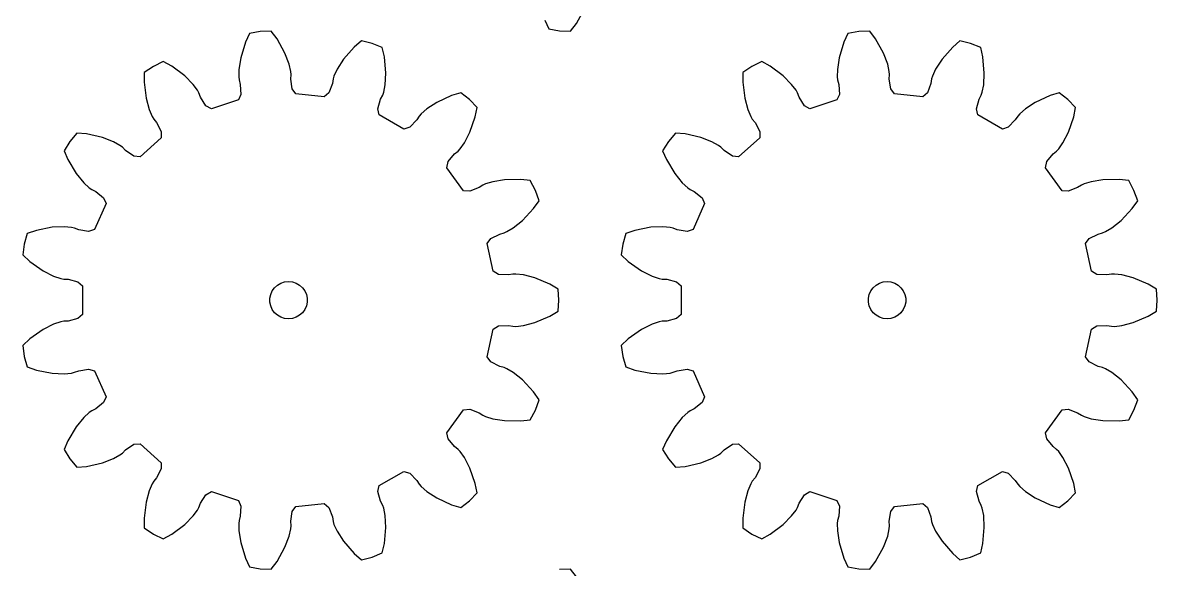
# Model space of a CAD drawing. Extents: x 0 to 187, y 0 to 216.
# Drawn here: x 95.9 to 186.8, y 86.2 to 130 of the extents above; entities that cross this region are included whole.
import ezdxf

# ---------------------------------------------------------------- set-up
doc = ezdxf.new("R2010")
doc.units = 0

msp = doc.modelspace()

# ---------------------------------------------------------------- linework, layer by layer
for p, q in [((140.225, 129.96), (140.853, 131.1)), ((137.69, 130.226), (138.014, 129.527)), ((139.762, 129.344), (140.225, 129.96)), ((114.044, 129.16), (113.72, 128.461)), ((114.912, 129.313), (114.044, 129.16)), ((115.792, 129.344), (114.912, 129.313)), ((116.255, 128.727), (115.792, 129.344)), ((138.014, 129.527), (138.882, 129.374)), ((138.882, 129.374), (139.762, 129.344)), ((161.984, 129.16), (161.66, 128.461)), ((162.852, 129.313), (161.984, 129.16)), ((163.732, 129.344), (162.852, 129.313)), ((164.194, 128.727), (163.732, 129.344)), ((113.72, 128.461), (113.342, 127.215)), ((116.883, 127.587), (116.255, 128.727)), ((123.008, 128.585), (122.428, 128.079)), ((123.863, 128.372), (123.008, 128.585)), ((124.68, 128.042), (123.863, 128.372)), ((161.66, 128.461), (161.282, 127.215)), ((164.823, 127.587), (164.194, 128.727)), ((170.948, 128.585), (170.368, 128.079)), ((171.803, 128.372), (170.948, 128.585)), ((172.62, 128.042), (171.803, 128.372)), ((117.222, 126.701), (116.883, 127.587)), ((122.428, 128.079), (121.576, 127.094)), ((124.852, 127.291), (124.68, 128.042)), ((124.962, 125.994), (124.852, 127.291)), ((165.162, 126.701), (164.823, 127.587)), ((170.368, 128.079), (169.515, 127.094)), ((172.791, 127.291), (172.62, 128.042)), ((172.902, 125.994), (172.791, 127.291)), ((106.352, 126.531), (105.621, 126.039)), ((107.144, 126.918), (106.352, 126.531)), ((107.817, 126.543), (107.144, 126.918)), ((108.855, 125.757), (107.817, 126.543)), ((113.342, 127.215), (113.195, 126.277)), ((117.355, 126.119), (117.222, 126.701)), ((121.576, 127.094), (121.06, 126.297)), ((154.292, 126.531), (153.561, 126.039)), ((155.084, 126.918), (154.292, 126.531)), ((155.756, 126.543), (155.084, 126.918)), ((156.795, 125.757), (155.756, 126.543)), ((161.282, 127.215), (161.135, 126.277)), ((165.294, 126.119), (165.162, 126.701)), ((169.515, 127.094), (169, 126.297)), ((105.621, 126.039), (105.609, 125.269)), ((109.524, 125.085), (108.855, 125.757)), ((113.195, 126.277), (113.186, 125.681)), ((113.186, 125.681), (113.216, 125.44)), ((113.216, 125.44), (113.312, 125.086)), ((117.375, 125.877), (117.355, 126.119)), ((117.355, 125.511), (117.375, 125.877)), ((117.474, 124.719), (117.355, 125.511)), ((120.739, 125.524), (120.682, 125.161)), ((120.81, 125.756), (120.739, 125.524)), ((121.06, 126.297), (120.81, 125.756)), ((124.911, 125.046), (124.962, 125.994)), ((153.561, 126.039), (153.549, 125.269)), ((157.464, 125.085), (156.795, 125.757)), ((161.135, 126.277), (161.126, 125.681)), ((161.126, 125.681), (161.156, 125.44)), ((161.156, 125.44), (161.252, 125.086)), ((165.315, 125.877), (165.294, 126.119)), ((165.295, 125.511), (165.315, 125.877)), ((165.414, 124.719), (165.295, 125.511)), ((168.679, 125.524), (168.622, 125.161)), ((168.749, 125.756), (168.679, 125.524)), ((169, 126.297), (168.749, 125.756)), ((172.851, 125.046), (172.902, 125.994)), ((105.609, 125.269), (105.771, 123.977)), ((109.882, 124.608), (109.524, 125.085)), ((110, 124.395), (109.882, 124.608)), ((113.312, 125.086), (113.36, 124.286)), ((117.767, 124.317), (117.474, 124.719)), ((120.682, 125.161), (120.401, 124.411)), ((124.796, 124.461), (124.911, 125.046)), ((153.549, 125.269), (153.71, 123.977)), ((157.822, 124.608), (157.464, 125.085)), ((157.94, 124.395), (157.822, 124.608)), ((161.252, 125.086), (161.3, 124.286)), ((165.707, 124.317), (165.414, 124.719)), ((168.622, 125.161), (168.341, 124.411)), ((172.736, 124.461), (172.851, 125.046)), ((105.771, 123.977), (106.018, 123.06)), ((110.13, 124.052), (110, 124.395)), ((110.561, 123.377), (110.13, 124.052)), ((113.158, 123.833), (110.992, 123.129)), ((113.36, 124.286), (113.158, 123.833)), ((120.032, 124.079), (117.767, 124.317)), ((120.401, 124.411), (120.032, 124.079)), ((124.335, 123.133), (124.549, 123.905)), ((124.549, 123.905), (124.716, 124.231)), ((124.716, 124.231), (124.796, 124.461)), ((129.048, 123.635), (128.253, 123.116)), ((130.227, 124.187), (129.048, 123.635)), ((130.963, 124.414), (130.227, 124.187)), ((131.658, 123.872), (130.963, 124.414)), ((132.27, 123.238), (131.658, 123.872)), ((153.71, 123.977), (153.958, 123.06)), ((158.07, 124.052), (157.94, 124.395)), ((158.501, 123.377), (158.07, 124.052)), ((161.097, 123.833), (158.932, 123.129)), ((161.3, 124.286), (161.097, 123.833)), ((167.971, 124.079), (165.707, 124.317)), ((168.341, 124.411), (167.971, 124.079)), ((172.275, 123.133), (172.489, 123.905)), ((172.489, 123.905), (172.656, 124.231)), ((172.656, 124.231), (172.736, 124.461)), ((176.988, 123.635), (176.193, 123.116)), ((178.167, 124.187), (176.988, 123.635)), ((178.903, 124.414), (178.167, 124.187)), ((179.597, 123.872), (178.903, 124.414)), ((180.21, 123.238), (179.597, 123.872)), ((106.018, 123.06), (106.252, 122.512)), ((110.992, 123.129), (110.561, 123.377)), ((124.439, 122.647), (124.335, 123.133)), ((127.804, 122.724), (127.645, 122.54)), ((128.253, 123.116), (127.804, 122.724)), ((132.121, 122.482), (132.27, 123.238)), ((153.958, 123.06), (154.192, 122.512)), ((158.932, 123.129), (158.501, 123.377)), ((172.379, 122.647), (172.275, 123.133)), ((175.744, 122.724), (175.585, 122.54)), ((176.193, 123.116), (175.744, 122.724)), ((180.061, 122.482), (180.21, 123.238)), ((106.252, 122.512), (106.378, 122.304)), ((106.378, 122.304), (106.609, 122.02)), ((106.609, 122.02), (106.979, 121.309)), ((126.411, 121.508), (124.439, 122.647)), ((127.446, 122.232), (126.884, 121.661)), ((127.645, 122.54), (127.446, 122.232)), ((131.695, 121.252), (132.121, 122.482)), ((154.192, 122.512), (154.318, 122.304)), ((154.318, 122.304), (154.549, 122.02)), ((154.549, 122.02), (154.919, 121.309)), ((174.351, 121.508), (172.379, 122.647)), ((175.386, 122.232), (174.824, 121.661)), ((175.585, 122.54), (175.386, 122.232)), ((179.635, 121.252), (180.061, 122.482)), ((100.229, 121.184), (99.663, 120.509)), ((100.997, 121.115), (100.229, 121.184)), ((102.265, 120.82), (100.997, 121.115)), ((106.979, 121.309), (106.978, 120.812)), ((126.884, 121.661), (126.411, 121.508)), ((131.262, 120.407), (131.695, 121.252)), ((148.169, 121.184), (147.603, 120.509)), ((148.936, 121.115), (148.169, 121.184)), ((150.204, 120.82), (148.936, 121.115)), ((154.919, 121.309), (154.918, 120.812)), ((174.824, 121.661), (174.351, 121.508)), ((179.202, 120.407), (179.635, 121.252)), ((99.663, 120.509), (99.196, 119.762)), ((103.15, 120.478), (102.265, 120.82)), ((103.671, 120.188), (103.15, 120.478)), ((103.865, 120.041), (103.671, 120.188)), ((104.123, 119.781), (103.865, 120.041)), ((106.978, 120.812), (105.286, 119.288)), ((130.919, 119.92), (131.262, 120.407)), ((147.603, 120.509), (147.136, 119.762)), ((151.09, 120.478), (150.204, 120.82)), ((151.611, 120.188), (151.09, 120.478)), ((151.805, 120.041), (151.611, 120.188)), ((152.063, 119.781), (151.805, 120.041)), ((154.918, 120.812), (153.226, 119.288)), ((178.859, 119.92), (179.202, 120.407)), ((99.196, 119.762), (99.498, 119.053)), ((99.498, 119.053), (100.171, 117.939)), ((104.792, 119.339), (104.123, 119.781)), ((105.286, 119.288), (104.792, 119.339)), ((129.958, 118.893), (130.468, 119.512)), ((130.468, 119.512), (130.753, 119.742)), ((130.753, 119.742), (130.919, 119.92)), ((147.136, 119.762), (147.438, 119.053)), ((147.438, 119.053), (148.111, 117.939)), ((152.732, 119.339), (152.063, 119.781)), ((153.226, 119.288), (152.732, 119.339)), ((177.898, 118.893), (178.407, 119.512)), ((178.407, 119.512), (178.693, 119.742)), ((178.693, 119.742), (178.859, 119.92)), ((129.856, 118.407), (129.958, 118.893)), ((131.194, 116.565), (129.856, 118.407)), ((177.795, 118.407), (177.898, 118.893)), ((179.134, 116.565), (177.795, 118.407)), ((100.171, 117.939), (100.77, 117.202)), ((133.531, 117.285), (132.961, 117.109)), ((134.468, 117.435), (133.531, 117.285)), ((135.77, 117.46), (134.468, 117.435)), ((136.534, 117.368), (135.77, 117.46)), ((136.948, 116.59), (136.534, 117.368)), ((148.111, 117.939), (148.71, 117.202)), ((181.471, 117.285), (180.901, 117.109)), ((182.408, 117.435), (181.471, 117.285)), ((183.709, 117.46), (182.408, 117.435)), ((184.474, 117.368), (183.709, 117.46)), ((184.888, 116.59), (184.474, 117.368)), ((100.77, 117.202), (101.207, 116.797)), ((101.207, 116.797), (101.407, 116.657)), ((101.407, 116.657), (101.733, 116.492)), ((101.733, 116.492), (102.36, 115.993)), ((131.688, 116.512), (131.194, 116.565)), ((132.434, 116.806), (131.688, 116.512)), ((132.741, 117.006), (132.434, 116.806)), ((132.961, 117.109), (132.741, 117.006)), ((137.249, 115.762), (136.948, 116.59)), ((148.71, 117.202), (149.147, 116.797)), ((149.147, 116.797), (149.346, 116.657)), ((149.346, 116.657), (149.673, 116.492)), ((149.673, 116.492), (150.3, 115.993)), ((179.628, 116.512), (179.134, 116.565)), ((180.374, 116.806), (179.628, 116.512)), ((180.681, 117.006), (180.374, 116.806)), ((180.901, 117.109), (180.681, 117.006)), ((185.189, 115.762), (184.888, 116.59)), ((102.562, 115.538), (101.636, 113.458)), ((102.36, 115.993), (102.562, 115.538)), ((136.806, 115.132), (137.249, 115.762)), ((150.502, 115.538), (149.576, 113.458)), ((150.3, 115.993), (150.502, 115.538)), ((184.746, 115.132), (185.189, 115.762)), ((135.916, 114.182), (136.806, 115.132)), ((183.856, 114.182), (184.746, 115.132)), ((98.252, 113.629), (96.974, 113.383)), ((99.2, 113.676), (98.252, 113.629)), ((99.794, 113.623), (99.2, 113.676)), ((100.031, 113.568), (99.794, 113.623)), ((135.178, 113.586), (135.916, 114.182)), ((146.192, 113.629), (144.914, 113.383)), ((147.14, 113.676), (146.192, 113.629)), ((147.734, 113.623), (147.14, 113.676)), ((147.971, 113.568), (147.734, 113.623)), ((183.117, 113.586), (183.856, 114.182)), ((96.245, 113.134), (96.002, 112.287)), ((96.974, 113.383), (96.245, 113.134)), ((100.373, 113.436), (100.031, 113.568)), ((101.163, 113.304), (100.373, 113.436)), ((101.636, 113.458), (101.163, 113.304)), ((133.079, 112.331), (133.371, 112.733)), ((133.371, 112.733), (134.088, 113.091)), ((134.088, 113.091), (134.442, 113.185)), ((134.442, 113.185), (134.666, 113.28)), ((134.666, 113.28), (135.178, 113.586)), ((144.185, 113.134), (143.942, 112.287)), ((144.914, 113.383), (144.185, 113.134)), ((148.313, 113.436), (147.971, 113.568)), ((149.103, 113.304), (148.313, 113.436)), ((149.576, 113.458), (149.103, 113.304)), ((181.019, 112.331), (181.311, 112.733)), ((181.311, 112.733), (182.027, 113.091)), ((182.027, 113.091), (182.382, 113.185)), ((182.382, 113.185), (182.606, 113.28)), ((182.606, 113.28), (183.117, 113.586)), ((96.002, 112.287), (95.88, 111.414)), ((133.552, 110.104), (133.079, 112.331)), ((143.942, 112.287), (143.819, 111.414)), ((181.492, 110.104), (181.019, 112.331)), ((95.88, 111.414), (96.444, 110.89)), ((96.444, 110.89), (97.512, 110.145)), ((143.819, 111.414), (144.384, 110.89)), ((144.384, 110.89), (145.452, 110.145)), ((97.512, 110.145), (98.358, 109.716)), ((133.983, 109.855), (133.552, 110.104)), ((145.452, 110.145), (146.298, 109.716)), ((181.922, 109.855), (181.492, 110.104)), ((98.358, 109.716), (98.923, 109.523)), ((98.923, 109.523), (99.162, 109.477)), ((99.162, 109.477), (99.528, 109.459)), ((99.528, 109.459), (100.303, 109.258)), ((100.303, 109.258), (100.672, 108.925)), ((116.293, 109), (116.564, 109.157)), ((116.564, 109.157), (116.862, 109.253)), ((116.862, 109.253), (117.174, 109.286)), ((117.174, 109.286), (117.486, 109.253)), ((117.486, 109.253), (117.784, 109.157)), ((117.784, 109.157), (118.056, 109)), ((134.783, 109.819), (133.983, 109.855)), ((135.145, 109.877), (134.783, 109.819)), ((135.388, 109.882), (135.145, 109.877)), ((135.98, 109.811), (135.388, 109.882)), ((136.897, 109.567), (135.98, 109.811)), ((138.097, 109.061), (136.897, 109.567)), ((138.758, 108.665), (138.097, 109.061)), ((146.298, 109.716), (146.862, 109.523)), ((146.862, 109.523), (147.101, 109.477)), ((147.101, 109.477), (147.467, 109.459)), ((147.467, 109.459), (148.243, 109.258)), ((148.243, 109.258), (148.612, 108.925)), ((164.232, 109), (164.504, 109.157)), ((164.504, 109.157), (164.802, 109.253)), ((164.802, 109.253), (165.114, 109.286)), ((165.114, 109.286), (165.426, 109.253)), ((165.426, 109.253), (165.724, 109.157)), ((165.724, 109.157), (165.996, 109)), ((182.723, 109.819), (181.922, 109.855)), ((183.085, 109.877), (182.723, 109.819)), ((183.328, 109.882), (183.085, 109.877)), ((183.92, 109.811), (183.328, 109.882)), ((184.837, 109.567), (183.92, 109.811)), ((186.037, 109.061), (184.837, 109.567)), ((186.698, 108.665), (186.037, 109.061)), ((100.672, 108.925), (100.672, 106.648)), ((115.682, 107.943), (115.748, 108.25)), ((115.748, 108.25), (115.875, 108.536)), ((115.875, 108.536), (116.06, 108.79)), ((116.06, 108.79), (116.293, 109)), ((118.056, 109), (118.289, 108.79)), ((118.289, 108.79), (118.473, 108.536)), ((118.473, 108.536), (118.601, 108.25)), ((118.601, 108.25), (118.666, 107.943)), ((138.819, 107.786), (138.758, 108.665)), ((148.612, 108.925), (148.612, 106.648)), ((163.622, 107.943), (163.687, 108.25)), ((163.687, 108.25), (163.815, 108.536)), ((163.815, 108.536), (163.999, 108.79)), ((163.999, 108.79), (164.232, 109)), ((165.996, 109), (166.229, 108.79)), ((166.229, 108.79), (166.413, 108.536)), ((166.413, 108.536), (166.541, 108.25)), ((166.541, 108.25), (166.606, 107.943)), ((186.759, 107.786), (186.698, 108.665)), ((115.682, 107.629), (115.682, 107.943)), ((115.748, 107.323), (115.682, 107.629)), ((115.875, 107.036), (115.748, 107.323)), ((118.601, 107.323), (118.473, 107.036)), ((118.666, 107.629), (118.601, 107.323)), ((118.666, 107.943), (118.666, 107.629)), ((138.758, 106.907), (138.819, 107.786)), ((163.622, 107.629), (163.622, 107.943)), ((163.687, 107.323), (163.622, 107.629)), ((163.815, 107.036), (163.687, 107.323)), ((166.541, 107.323), (166.413, 107.036)), ((166.606, 107.629), (166.541, 107.323)), ((166.606, 107.943), (166.606, 107.629)), ((186.698, 106.907), (186.759, 107.786)), ((100.672, 106.648), (100.303, 106.315)), ((116.06, 106.783), (115.875, 107.036)), ((116.293, 106.573), (116.06, 106.783)), ((116.564, 106.416), (116.293, 106.573)), ((116.862, 106.319), (116.564, 106.416)), ((117.784, 106.416), (117.486, 106.319)), ((118.056, 106.573), (117.784, 106.416)), ((118.289, 106.783), (118.056, 106.573)), ((118.473, 107.036), (118.289, 106.783)), ((136.897, 106.006), (138.097, 106.512)), ((138.097, 106.512), (138.758, 106.907)), ((148.612, 106.648), (148.243, 106.315)), ((163.999, 106.783), (163.815, 107.036)), ((164.232, 106.573), (163.999, 106.783)), ((164.504, 106.416), (164.232, 106.573)), ((164.802, 106.319), (164.504, 106.416)), ((165.724, 106.416), (165.426, 106.319)), ((165.996, 106.573), (165.724, 106.416)), ((166.229, 106.783), (165.996, 106.573)), ((166.413, 107.036), (166.229, 106.783)), ((184.837, 106.006), (186.037, 106.512)), ((186.037, 106.512), (186.698, 106.907)), ((97.512, 105.427), (96.444, 104.683)), ((98.358, 105.856), (97.512, 105.427)), ((98.923, 106.049), (98.358, 105.856)), ((99.162, 106.095), (98.923, 106.049)), ((99.528, 106.114), (99.162, 106.095)), ((100.303, 106.315), (99.528, 106.114)), ((117.174, 106.286), (116.862, 106.319)), ((117.486, 106.319), (117.174, 106.286)), ((133.079, 103.242), (133.552, 105.469)), ((133.552, 105.469), (133.983, 105.718)), ((133.983, 105.718), (134.783, 105.753)), ((134.783, 105.753), (135.145, 105.695)), ((135.145, 105.695), (135.388, 105.69)), ((135.388, 105.69), (135.98, 105.762)), ((135.98, 105.762), (136.897, 106.006)), ((145.452, 105.427), (144.384, 104.683)), ((146.298, 105.856), (145.452, 105.427)), ((146.862, 106.049), (146.298, 105.856)), ((147.101, 106.095), (146.862, 106.049)), ((147.467, 106.114), (147.101, 106.095)), ((148.243, 106.315), (147.467, 106.114)), ((165.114, 106.286), (164.802, 106.319)), ((165.426, 106.319), (165.114, 106.286)), ((181.019, 103.242), (181.492, 105.469)), ((181.492, 105.469), (181.922, 105.718)), ((181.922, 105.718), (182.723, 105.753)), ((182.723, 105.753), (183.085, 105.695)), ((183.085, 105.695), (183.328, 105.69)), ((183.328, 105.69), (183.92, 105.762)), ((183.92, 105.762), (184.837, 106.006)), ((96.444, 104.683), (95.88, 104.159)), ((144.384, 104.683), (143.819, 104.159)), ((95.88, 104.159), (96.002, 103.286)), ((143.819, 104.159), (143.942, 103.286)), ((96.002, 103.286), (96.245, 102.439)), ((133.371, 102.839), (133.079, 103.242)), ((134.088, 102.481), (133.371, 102.839)), ((143.942, 103.286), (144.185, 102.439)), ((181.311, 102.839), (181.019, 103.242)), ((182.027, 102.481), (181.311, 102.839)), ((96.245, 102.439), (96.974, 102.19)), ((96.974, 102.19), (98.252, 101.944)), ((98.252, 101.944), (99.2, 101.896)), ((99.2, 101.896), (99.794, 101.949)), ((99.794, 101.949), (100.031, 102.005)), ((100.031, 102.005), (100.373, 102.137)), ((100.373, 102.137), (101.163, 102.268)), ((101.163, 102.268), (101.636, 102.114)), ((101.636, 102.114), (102.562, 100.034)), ((134.442, 102.387), (134.088, 102.481)), ((134.666, 102.293), (134.442, 102.387)), ((135.178, 101.987), (134.666, 102.293)), ((135.916, 101.391), (135.178, 101.987)), ((144.185, 102.439), (144.914, 102.19)), ((144.914, 102.19), (146.192, 101.944)), ((146.192, 101.944), (147.14, 101.896)), ((147.14, 101.896), (147.734, 101.949)), ((147.734, 101.949), (147.971, 102.005)), ((147.971, 102.005), (148.313, 102.137)), ((148.313, 102.137), (149.103, 102.268)), ((149.103, 102.268), (149.576, 102.114)), ((149.576, 102.114), (150.502, 100.034)), ((182.382, 102.387), (182.027, 102.481)), ((182.606, 102.293), (182.382, 102.387)), ((183.117, 101.987), (182.606, 102.293)), ((183.856, 101.391), (183.117, 101.987)), ((136.806, 100.44), (135.916, 101.391)), ((184.746, 100.44), (183.856, 101.391)), ((102.562, 100.034), (102.36, 99.58)), ((137.249, 99.81), (136.806, 100.44)), ((150.502, 100.034), (150.3, 99.58)), ((185.189, 99.81), (184.746, 100.44)), ((101.733, 99.081), (101.407, 98.915)), ((102.36, 99.58), (101.733, 99.081)), ((131.194, 99.008), (131.688, 99.06)), ((131.688, 99.06), (132.434, 98.767)), ((136.948, 98.982), (137.249, 99.81)), ((149.673, 99.081), (149.346, 98.915)), ((150.3, 99.58), (149.673, 99.081)), ((179.134, 99.008), (179.628, 99.06)), ((179.628, 99.06), (180.374, 98.767)), ((184.888, 98.982), (185.189, 99.81)), ((100.77, 98.37), (100.171, 97.634)), ((101.207, 98.776), (100.77, 98.37)), ((101.407, 98.915), (101.207, 98.776)), ((129.856, 97.165), (131.194, 99.008)), ((132.434, 98.767), (132.741, 98.567)), ((132.741, 98.567), (132.961, 98.463)), ((132.961, 98.463), (133.531, 98.288)), ((133.531, 98.288), (134.468, 98.138)), ((135.77, 98.112), (136.534, 98.204)), ((136.534, 98.204), (136.948, 98.982)), ((148.71, 98.37), (148.111, 97.634)), ((149.147, 98.776), (148.71, 98.37)), ((149.346, 98.915), (149.147, 98.776)), ((177.795, 97.165), (179.134, 99.008)), ((180.374, 98.767), (180.681, 98.567)), ((180.681, 98.567), (180.901, 98.463)), ((180.901, 98.463), (181.471, 98.288)), ((181.471, 98.288), (182.408, 98.138)), ((183.709, 98.112), (184.474, 98.204)), ((184.474, 98.204), (184.888, 98.982)), ((100.171, 97.634), (99.498, 96.519)), ((134.468, 98.138), (135.77, 98.112)), ((148.111, 97.634), (147.438, 96.519)), ((182.408, 98.138), (183.709, 98.112)), ((99.498, 96.519), (99.196, 95.811)), ((129.958, 96.679), (129.856, 97.165)), ((130.468, 96.061), (129.958, 96.679)), ((147.438, 96.519), (147.136, 95.811)), ((177.898, 96.679), (177.795, 97.165)), ((178.407, 96.061), (177.898, 96.679)), ((99.196, 95.811), (99.663, 95.064)), ((103.671, 95.385), (103.865, 95.532)), ((103.865, 95.532), (104.123, 95.791)), ((104.123, 95.791), (104.792, 96.233)), ((104.792, 96.233), (105.286, 96.285)), ((105.286, 96.285), (106.978, 94.761)), ((130.753, 95.831), (130.468, 96.061)), ((130.919, 95.653), (130.753, 95.831)), ((131.262, 95.165), (130.919, 95.653)), ((147.136, 95.811), (147.603, 95.064)), ((151.611, 95.385), (151.805, 95.532)), ((151.805, 95.532), (152.063, 95.791)), ((152.063, 95.791), (152.732, 96.233)), ((152.732, 96.233), (153.226, 96.285)), ((153.226, 96.285), (154.918, 94.761)), ((178.693, 95.831), (178.407, 96.061)), ((178.859, 95.653), (178.693, 95.831)), ((179.202, 95.165), (178.859, 95.653)), ((99.663, 95.064), (100.229, 94.389)), ((100.997, 94.457), (102.265, 94.753)), ((102.265, 94.753), (103.15, 95.095)), ((103.15, 95.095), (103.671, 95.385)), ((106.978, 94.761), (106.979, 94.264)), ((131.695, 94.321), (131.262, 95.165)), ((147.603, 95.064), (148.169, 94.389)), ((148.936, 94.457), (150.204, 94.753)), ((150.204, 94.753), (151.09, 95.095)), ((151.09, 95.095), (151.611, 95.385)), ((154.918, 94.761), (154.919, 94.264)), ((179.635, 94.321), (179.202, 95.165)), ((100.229, 94.389), (100.997, 94.457)), ((106.979, 94.264), (106.609, 93.553)), ((124.439, 92.926), (126.411, 94.064)), ((126.411, 94.064), (126.884, 93.911)), ((126.884, 93.911), (127.446, 93.34)), ((132.121, 93.09), (131.695, 94.321)), ((148.169, 94.389), (148.936, 94.457)), ((154.919, 94.264), (154.549, 93.553)), ((172.379, 92.926), (174.351, 94.064)), ((174.351, 94.064), (174.824, 93.911)), ((174.824, 93.911), (175.386, 93.34)), ((180.061, 93.09), (179.635, 94.321)), ((106.252, 93.06), (106.018, 92.512)), ((106.378, 93.269), (106.252, 93.06)), ((106.609, 93.553), (106.378, 93.269)), ((124.335, 92.44), (124.439, 92.926)), ((127.446, 93.34), (127.645, 93.032)), ((127.645, 93.032), (127.804, 92.848)), ((127.804, 92.848), (128.253, 92.456)), ((132.27, 92.335), (132.121, 93.09)), ((154.192, 93.06), (153.958, 92.512)), ((154.318, 93.269), (154.192, 93.06)), ((154.549, 93.553), (154.318, 93.269)), ((172.275, 92.44), (172.379, 92.926)), ((175.386, 93.34), (175.585, 93.032)), ((175.585, 93.032), (175.744, 92.848)), ((175.744, 92.848), (176.193, 92.456)), ((180.21, 92.335), (180.061, 93.09)), ((106.018, 92.512), (105.771, 91.596)), ((110.13, 91.52), (110.561, 92.196)), ((110.561, 92.196), (110.992, 92.444)), ((110.992, 92.444), (113.158, 91.74)), ((124.549, 91.667), (124.335, 92.44)), ((128.253, 92.456), (129.048, 91.938)), ((129.048, 91.938), (130.227, 91.385)), ((131.658, 91.701), (132.27, 92.335)), ((153.958, 92.512), (153.71, 91.596)), ((158.07, 91.52), (158.501, 92.196)), ((158.501, 92.196), (158.932, 92.444)), ((158.932, 92.444), (161.097, 91.74)), ((172.489, 91.667), (172.275, 92.44)), ((176.193, 92.456), (176.988, 91.938)), ((176.988, 91.938), (178.167, 91.385)), ((179.597, 91.701), (180.21, 92.335)), ((105.771, 91.596), (105.609, 90.304)), ((109.524, 90.488), (109.882, 90.965)), ((109.882, 90.965), (110, 91.178)), ((110, 91.178), (110.13, 91.52)), ((113.158, 91.74), (113.36, 91.286)), ((113.36, 91.286), (113.312, 90.486)), ((117.474, 90.854), (117.767, 91.256)), ((117.767, 91.256), (120.032, 91.494)), ((120.032, 91.494), (120.401, 91.161)), ((120.401, 91.161), (120.682, 90.411)), ((124.716, 91.341), (124.549, 91.667)), ((124.796, 91.111), (124.716, 91.341)), ((124.911, 90.526), (124.796, 91.111)), ((130.227, 91.385), (130.963, 91.158)), ((130.963, 91.158), (131.658, 91.701)), ((153.71, 91.596), (153.549, 90.304)), ((157.464, 90.488), (157.822, 90.965)), ((157.822, 90.965), (157.94, 91.178)), ((157.94, 91.178), (158.07, 91.52)), ((161.097, 91.74), (161.3, 91.286)), ((161.3, 91.286), (161.252, 90.486)), ((165.414, 90.854), (165.707, 91.256)), ((165.707, 91.256), (167.971, 91.494)), ((167.971, 91.494), (168.341, 91.161)), ((168.341, 91.161), (168.622, 90.411)), ((172.656, 91.341), (172.489, 91.667)), ((172.736, 91.111), (172.656, 91.341)), ((172.851, 90.526), (172.736, 91.111)), ((178.167, 91.385), (178.903, 91.158)), ((178.903, 91.158), (179.597, 91.701)), ((105.609, 90.304), (105.621, 89.534)), ((108.855, 89.815), (109.524, 90.488)), ((113.216, 90.133), (113.186, 89.891)), ((113.312, 90.486), (113.216, 90.133)), ((117.355, 90.061), (117.474, 90.854)), ((117.375, 89.695), (117.355, 90.061)), ((120.682, 90.411), (120.739, 90.049)), ((120.739, 90.049), (120.81, 89.816)), ((124.962, 89.579), (124.911, 90.526)), ((153.549, 90.304), (153.561, 89.534)), ((156.795, 89.815), (157.464, 90.488)), ((161.156, 90.133), (161.126, 89.891)), ((161.252, 90.486), (161.156, 90.133)), ((165.295, 90.061), (165.414, 90.854)), ((165.315, 89.695), (165.295, 90.061)), ((168.622, 90.411), (168.679, 90.049)), ((168.679, 90.049), (168.749, 89.816)), ((172.902, 89.579), (172.851, 90.526)), ((105.621, 89.534), (106.352, 89.041)), ((107.817, 89.03), (108.855, 89.815)), ((113.186, 89.891), (113.195, 89.295)), ((113.195, 89.295), (113.342, 88.357)), ((117.222, 88.872), (117.355, 89.453)), ((117.355, 89.453), (117.375, 89.695)), ((120.81, 89.816), (121.06, 89.275)), ((121.06, 89.275), (121.576, 88.478)), ((124.852, 88.281), (124.962, 89.579)), ((153.561, 89.534), (154.292, 89.041)), ((155.756, 89.03), (156.795, 89.815)), ((161.126, 89.891), (161.135, 89.295)), ((161.135, 89.295), (161.282, 88.357)), ((165.162, 88.872), (165.294, 89.453)), ((165.294, 89.453), (165.315, 89.695)), ((168.749, 89.816), (169, 89.275)), ((169, 89.275), (169.515, 88.478)), ((172.791, 88.281), (172.902, 89.579)), ((106.352, 89.041), (107.144, 88.655)), ((107.144, 88.655), (107.817, 89.03)), ((113.342, 88.357), (113.72, 87.111)), ((116.883, 87.985), (117.222, 88.872)), ((121.576, 88.478), (122.428, 87.494)), ((124.68, 87.531), (124.852, 88.281)), ((154.292, 89.041), (155.084, 88.655)), ((155.084, 88.655), (155.756, 89.03)), ((161.282, 88.357), (161.66, 87.111)), ((164.823, 87.985), (165.162, 88.872)), ((169.515, 88.478), (170.368, 87.494)), ((172.62, 87.531), (172.791, 88.281)), ((116.255, 86.845), (116.883, 87.985)), ((122.428, 87.494), (123.008, 86.987)), ((123.863, 87.201), (124.68, 87.531)), ((164.194, 86.845), (164.823, 87.985)), ((170.368, 87.494), (170.948, 86.987)), ((171.803, 87.201), (172.62, 87.531)), ((113.72, 87.111), (114.044, 86.413)), ((114.044, 86.413), (114.912, 86.26)), ((115.792, 86.229), (116.255, 86.845)), ((123.008, 86.987), (123.863, 87.201)), ((161.66, 87.111), (161.984, 86.413)), ((161.984, 86.413), (162.852, 86.26)), ((163.732, 86.229), (164.194, 86.845)), ((170.948, 86.987), (171.803, 87.201)), ((114.912, 86.26), (115.792, 86.229)), ((139.762, 86.229), (138.882, 86.198)), ((140.225, 85.613), (139.762, 86.229)), ((162.852, 86.26), (163.732, 86.229))]:
    msp.add_line(p, q)

doc.saveas('drawing.dxf')
